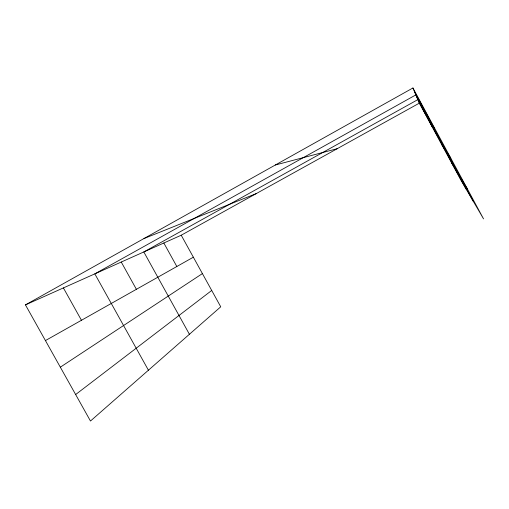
<?xml version="1.0" encoding="UTF-8"?>
<svg xmlns="http://www.w3.org/2000/svg" width="509" height="509" viewBox="0 0 509 509"><rect width="100%" height="100%" fill="white"/><g stroke="black" fill="none" stroke-linecap="round" stroke-linejoin="round"><path stroke-width="0.76" d="M75.644 394.539L211.712 290.461M60.329 367.186L202.404 273.594M45.435 340.578L193.356 257.198M25.45 304.885L181.223 235.222L220.741 306.806L90.475 421.026L25.45 304.885L412.939 87.974L483.55 218.883L460.868 180.065L419.365 103.13L412.939 87.974M181.223 235.222L419.365 103.13M143.958 238.549L256.332 193.566M275.344 164.999L337.219 148.698M432.109 126.747L434.648 128.223M441.615 144.365L450.828 158.216M451.394 162.492L467.453 189.043M63.402 287.916L81.453 320.276M148.424 370.215L94.82 273.867L415.872 94.89L473.211 201.189M189.412 334.279L143.818 251.955L417.876 99.611L466.142 189.087M121.257 262.04L136.393 289.309M163.834 243.003L176.833 266.512M414.561 91.792L434.012 127.848M416.96 97.454L433.064 127.301M418.678 101.501L432.383 126.906"/></g></svg>
